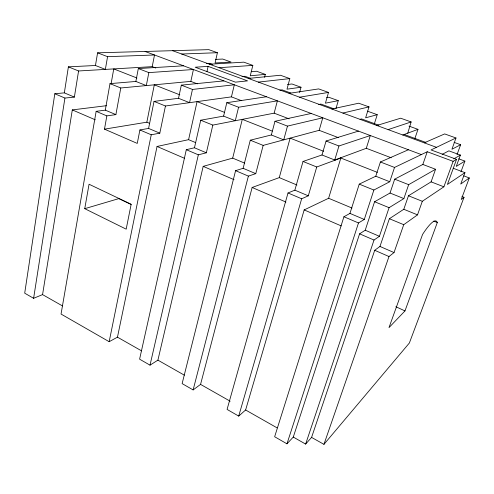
<?xml version="1.0" encoding="UTF-8"?>
<svg xmlns="http://www.w3.org/2000/svg" width="494" height="494" viewBox="0 0 494 494"><rect width="100%" height="100%" fill="white"/><g stroke="black" fill="none" stroke-linecap="round" stroke-linejoin="round"><path stroke-width="0.74" d="M64.344 92.86L68.388 66.857L78.577 70.969L74.372 97.096L64.344 92.86L54.809 93.749L24.7 293.183L33.617 298.302L42.564 294.609L62.472 305.922M33.617 298.302L64.924 98.059L74.372 97.096M42.564 294.609L72.309 109.903L106.451 105.697M68.388 66.857L95.453 65.492L97.59 52.827L208.795 49.647L217.409 52.722L215.075 62.985L231.05 62.053L222.708 59.045L215.347 59.422M197.322 83.857L190.838 81.387L120.777 87.981L115.886 114.614L105.29 110.143L96.151 111.341L61.046 314.061L109.168 341.7L117.467 337.167L157.049 146.459L188.597 139.666L195.587 142.593M78.577 70.969L152.214 66.659L154.511 54.988L107.569 56.68L105.352 69.401L95.453 65.492M84.746 208.678L89.05 184.231L131.157 204.294L126.18 229.16L84.746 208.678L118.838 198.613L131.206 204.504M105.29 110.143L110.001 83.634L135.862 81.448L146.31 85.579L148.848 72.612L193.42 69.512L190.838 81.387M111.076 83.887L113.75 68.907L136.931 78.009M241.331 100.64L231.433 96.867L165.447 105.994L159.809 133.152L148.595 128.421L139.907 129.959L137.258 143.408L104.481 129.15L106.852 115.892L115.886 114.614M135.862 81.448L138.32 68.549L183.515 65.813M104.481 129.15L146.835 122.185L154.301 84.826L179.791 94.829M148.595 128.421L154.035 101.394L178.519 98.3L189.554 102.659L192.456 89.439L234.329 84.777L231.433 96.867M109.168 341.7L151.25 134.782L159.809 133.152M178.519 98.3L181.323 85.147L223.906 80.886M289.132 118.869L274.151 113.157L212.828 125.093L206.356 152.8L194.463 147.78L186.306 149.694L139.598 359.175L150.015 365.159L157.907 360.145L203.188 166.361L232.68 158.117L244.721 163.156M188.597 139.666L197.081 101.616L224.301 112.299M206.961 71.599L208.128 66.375L247.55 80.88L235.428 82.158L195.198 67.215L208.128 66.375M194.463 147.78L200.718 120.215L223.609 116.109L235.286 120.721L238.583 107.247L277.387 100.85L274.151 113.157M150.015 365.159L198.341 154.82L206.356 152.8M223.609 116.109L226.802 102.696L266.414 96.756M209.586 64.232L243.826 62.164L252.823 65.381L250.254 75.798L265.297 74.384L264.556 77.317M232.68 158.117L242.288 119.357L272.206 131.101M338.273 137.604L319.167 130.317L263.166 145.39L255.762 173.653L243.128 168.318L235.582 170.658L182.125 383.603L193.129 389.92L200.558 384.388L252.138 187.473L279.277 177.618L296.937 185.009M243.128 168.318L250.285 140.197L271.348 134.967L283.729 139.858L287.465 126.112L322.78 117.794L319.167 130.317M193.129 389.92L248.383 176.105L255.762 173.653M271.348 134.967L274.973 121.289L311.201 113.472M248.377 78.441L280.419 75.236L289.817 78.602L287.002 89.179L301.013 87.24L299.592 92.452M279.277 177.618L290.126 138.135L323.601 151.275M288.021 192.969L227.073 409.415L238.707 416.102L245.617 409.989L304.174 209.919L328.615 198.267L340.835 158.037L316.74 166.991L303.026 161.464L294.856 190.153L288.021 192.969L301.655 198.773L308.299 195.828L316.74 166.991M289.089 93.347L318.673 88.908L328.51 92.421L325.423 103.172L338.291 100.665L335.939 108.674M238.707 416.102L301.655 198.773M303.026 161.464L321.983 154.968L326.083 141.018L358.465 131.114M366.295 148.293L370.321 135.535L338.946 145.983L334.728 160L366.295 148.293L391.229 157.796M407.754 133.158L411.132 121.944L400.659 118.202L376.848 125.488M331.857 109.013L358.712 103.215L369.012 106.895L365.628 117.813L377.243 114.688L374.316 123.963M408.415 149.756L380.405 161.983L375.78 176.216L359.243 184.132L349.943 213.402L343.929 216.755L274.645 436.739L286.971 443.822L293.282 437.073L359.595 233.829L365.22 230.223L374.582 201.737L390.032 193.031L394.675 179.168L422.839 164.453L427.248 151.751L453.122 161.334L456.542 159.346L431.034 149.941L455.993 137.974L444.656 133.923L424.241 142.84M286.971 443.822L358.483 222.948L364.282 219.453L373.884 190.036L389.76 181.736L394.527 167.435L427.248 151.751M293.282 437.073L305.632 444.087L374.014 240.047L379.423 236.299L389.081 207.678L403.876 198.588L408.661 184.657L435.566 169.269L422.839 164.453M305.632 444.087L311.578 437.4L374.705 250.291L379.96 246.457L389.377 218.719L403.796 209.277L408.464 195.766L431.101 181.866L435.566 169.269M414.793 138.771L417.98 129.354L409.001 126.124M311.578 437.4L323.947 444.353L388.988 256.534L394.027 252.551L403.734 224.684L417.516 214.865L422.314 201.293L443.89 186.806L453.122 161.334M455.993 137.974L451.942 149.25L460.63 144.711L454.116 142.365M457.012 154.665L460.63 144.711M456.542 159.346L447.416 184.441L464.959 172.659L453.233 168.269M442.149 154.363L448.879 150.849L460.408 155.067L456.271 166.398L464.903 161.1L458.704 158.815M437.314 222.522A55.353 9.503 -66.1 0 0 422.568 234.428L388.994 327.608L404.969 310.93L437.314 222.522L433.757 221.077M460.951 171.819L464.903 161.1M464.959 172.659L460.729 184.058L469.3 177.951L463.699 175.839M469.3 177.951L461.242 199.496L464.02 197.304L461.976 196.513M464.02 197.304L409.372 343.003L323.947 444.353M453.788 158.852L460.408 155.067M402.758 135.016L417.98 129.354M388.111 129.613L411.132 121.944M360.07 119.313L361.546 118.912L378.873 125.248M342.892 113.052L369.012 106.895M318.673 104.487L320.902 104.049L333.888 108.797M326.627 97.645L328.819 97.256L338.291 100.665M299.58 97.195L328.51 92.421M279.808 90.174L282.086 89.859L290.775 93.033M287.434 84.542L291.942 83.974L301.013 87.24M258.374 82.103L289.817 78.602M241.992 76.576L244.987 76.292L250.662 78.367M251.255 71.704L256.602 71.247L265.297 74.384M219.114 67.721L252.823 65.381M206.473 63.485L209.487 63.312L212.352 64.356M181.668 54.013L217.409 52.722M367.345 111.125L377.243 114.688M404.16 134.492L425.902 142.445M172.579 50.684L436.486 147.329M145.082 51.469L421.345 154.579M152.214 66.659L155.814 68.03M97.59 52.827L107.569 56.68M138.32 68.549L148.848 72.612M181.323 85.147L192.456 89.439M226.802 102.696L238.583 107.247M274.973 121.289L287.465 126.112M326.083 141.018L338.946 145.983M380.405 161.983L394.527 167.435M431.101 181.866L443.89 186.806M340.44 157.882L377.33 172.357M394.675 179.168L408.661 184.657M321.983 154.968L335.123 160.161M375.78 176.216L389.76 181.736M408.464 195.766L422.314 201.293M390.032 193.031L403.876 198.588M110.001 83.634L120.777 87.981M154.035 101.394L165.447 105.994M200.718 120.215L212.828 125.093M250.285 140.197L263.166 145.39M359.243 184.132L373.884 190.036M403.796 209.277L417.516 214.865M374.582 201.737L389.081 207.678M389.377 218.719L403.734 224.684M146.835 122.185L149.663 123.37M328.615 198.267L351.981 208.042M294.856 190.153L308.299 195.828M349.943 213.402L364.282 219.453M54.809 93.749L64.924 98.059M96.151 111.341L106.852 115.892M139.907 129.959L151.25 134.782M186.306 149.694L198.341 154.82M235.582 170.658L248.383 176.105M343.929 216.755L358.483 222.948M365.22 230.223L379.423 236.299M72.309 109.903L95.311 119.826M157.049 146.459L184.386 158.253M203.188 166.361L234.02 179.662M252.138 187.473L285.933 202.052M304.174 209.919L341.212 225.9M359.595 233.829L374.014 240.047M379.96 246.457L394.027 252.551M374.705 250.291L388.988 256.534M395.867 306.712L404.969 310.93M117.467 337.167L141.568 350.864M157.907 360.145L184.386 375.193M200.558 384.388L230.167 401.208M245.617 409.989L277.091 427.872"/></g></svg>
